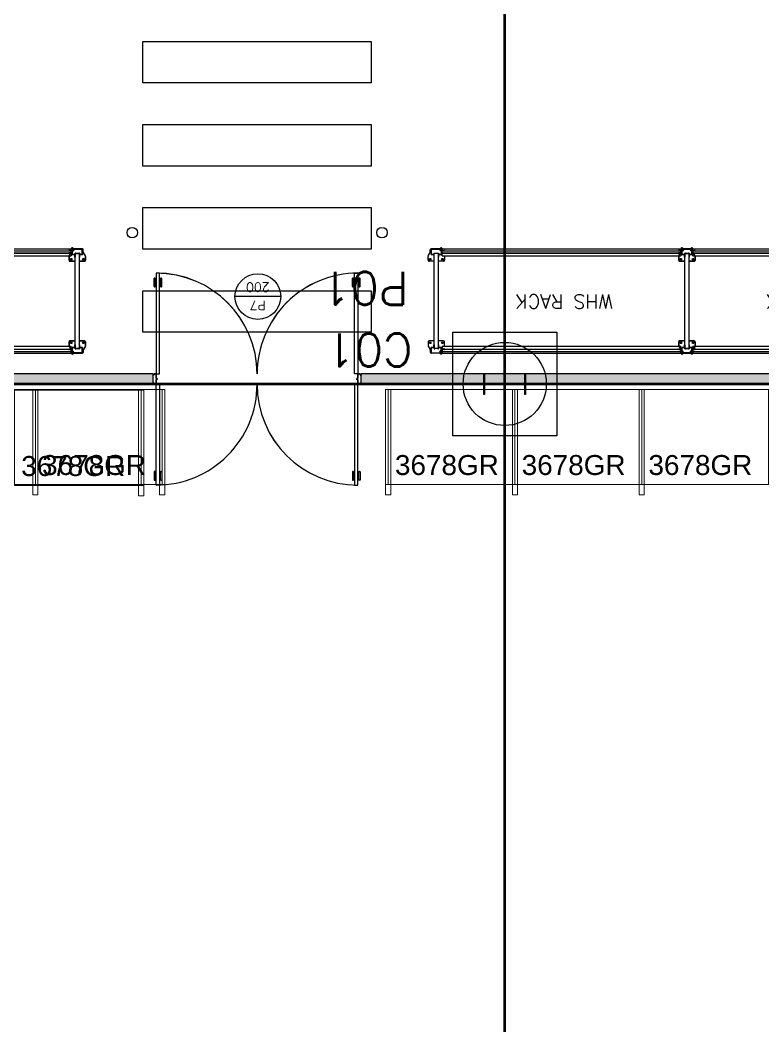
# Model space of a CAD drawing. Header units: millimetres. Extents: x 1478096 to 1808313, y 619971 to 762366.
# Drawn here: x 1568585 to 1575728, y 720412 to 730092 of the extents above; entities that cross this region are included whole.
import ezdxf
from ezdxf.enums import TextEntityAlignment as Align

# ---------------------------------------------------------------- set-up
doc = ezdxf.new("R2010")
doc.units = ezdxf.units.MM
doc.header["$LTSCALE"] = 10
doc.linetypes.add('CENTERX2', pattern=[4, 2.5, -0.5, 0.5, -0.5])
doc.linetypes.add('DASHED', pattern=[0.75, 0.5, -0.25])
for name, color, linetype in [('0_Estructura', 251, 'Continuous'), ('A-HATCH-DURLOCK', 252, 'Continuous'), ('ARQ-SEÑALP', 253, 'Continuous'), ('COSTAN-CAM-EJES', 251, 'CENTERX2'), ('DC-ARQ-CARPINTERIAS', 7, 'Continuous'), ('DC-ARQ-DEF BOLARDOS', 7, 'Continuous'), ('DC-ARQ-EQUIP. DEPOSITO', 203, 'Continuous'), ('DC-ARQ-PAINEL DURLOCK RF', 40, 'Continuous'), ('TXT CARPINTERIAS', 2, 'Continuous')]:
    doc.layers.add(name, color=color, linetype=linetype)
doc.layers.add('BLOQUES', color=7, linetype='Continuous', lineweight=0)
doc.styles.add('RE-PLANTABASE(XREF)$0$STANDARD', font='SIMPLEX.SHX')
doc.styles.add('ROMANS', font='romans')
doc.styles.add('Romans-100', font='romans')
doc.styles.get("Standard").update_dxf_attribs({"font": 'arial.ttf'})
pattern_1 = [(225, (3172020.15, 1376323.114), (22.4506403, -22.4506403), []), (315, (3172020.15, 1376323.114), (67.3519209, -22.4506403), [79.375, -47.625])]

# ---------------------------------------------------------------- blocks, each defined once
blk = doc.blocks.new('PUERTAS')
at = {"layer": 'DC-ARQ-CARPINTERIAS'}
for p, q in [((1600.1864, 650.7064), (1600.1861, 649.7364)), ((1600.2183, 650.7064), (1600.1864, 650.7064)), ((1600.218, 649.7364), (1600.2183, 650.7064)), ((1602.0943, 649.7359), (1602.0945, 650.7059)), ((1602.0945, 650.7059), (1602.1264, 650.7059)), ((1602.1264, 650.7059), (1602.1261, 649.7359)), ((1600.1659, 650.5779), (1600.166, 650.6559)), ((1600.1695, 650.6594), (1600.1731, 650.6594)), ((1600.1766, 650.6559), (1600.1766, 650.5779)), ((1600.1864, 650.6486), (1600.1766, 650.6486)), ((1600.1864, 650.6344), (1600.1766, 650.6344)), ((1600.2183, 650.6486), (1600.2281, 650.6486)), ((1600.2183, 650.6344), (1600.2281, 650.6344)), ((1600.2281, 650.6558), (1600.228, 650.5779)), ((1600.2352, 650.6594), (1600.2316, 650.6594)), ((1600.2387, 650.5779), (1600.2387, 650.6558)), ((1602.0741, 650.5774), (1602.0741, 650.6554)), ((1602.0776, 650.6589), (1602.0812, 650.6589)), ((1602.0847, 650.6554), (1602.0847, 650.5774)), ((1602.0945, 650.6481), (1602.0847, 650.6481)), ((1602.0945, 650.6339), (1602.0847, 650.6339)), ((1602.1264, 650.6481), (1602.1362, 650.6481)), ((1602.1264, 650.6339), (1602.1362, 650.6339)), ((1602.1362, 650.6553), (1602.1362, 650.5774)), ((1602.1433, 650.6589), (1602.1397, 650.6589)), ((1602.1468, 650.5774), (1602.1468, 650.6553)), ((1600.173, 650.5743), (1600.1695, 650.5743)), ((1600.2316, 650.5743), (1600.2351, 650.5743)), ((1602.0811, 650.5739), (1602.0776, 650.5739)), ((1602.1397, 650.5738), (1602.1432, 650.5738)), ((1600.1561, 649.7364), (1600.1561, 649.7264)), ((1600.1561, 649.7261), (1600.1561, 649.7361)), ((1600.1561, 649.7264), (1600.1661, 649.7264)), ((1600.1661, 649.7261), (1600.1561, 649.7261)), ((1600.1661, 649.7264), (1600.1661, 649.7364)), ((1600.1661, 649.7364), (1600.1861, 649.7364)), ((1600.1861, 649.7361), (1600.1661, 649.7361)), ((1600.1661, 649.7361), (1600.1661, 649.7261)), ((1600.1861, 649.7364), (1600.218, 649.7364)), ((1600.1861, 649.7364), (1600.1861, 649.6914)), ((1600.1861, 649.6911), (1600.1861, 649.7361)), ((1602.1261, 649.7359), (1602.0943, 649.7359)), ((1602.1261, 649.6911), (1602.1261, 649.7361)), ((1602.1261, 649.7361), (1602.1461, 649.7361)), ((1602.1461, 649.7359), (1602.1261, 649.7359)), ((1602.1261, 649.7359), (1602.1261, 649.6909)), ((1602.1461, 649.7361), (1602.1461, 649.7261)), ((1602.1461, 649.7259), (1602.1461, 649.7359)), ((1602.1461, 649.7261), (1602.1561, 649.7261)), ((1602.1561, 649.7259), (1602.1461, 649.7259)), ((1602.1561, 649.7261), (1602.1561, 649.7361)), ((1602.1561, 649.7359), (1602.1561, 649.7259)), ((1600.1661, 649.6464), (1600.1561, 649.6464)), ((1600.1561, 649.6464), (1600.1561, 649.6364)), ((1600.1561, 649.6361), (1600.1561, 649.6461)), ((1600.1561, 649.6461), (1600.1661, 649.6461)), ((1600.1661, 649.6364), (1600.1661, 649.6464)), ((1600.1661, 649.6461), (1600.1661, 649.6361)), ((1600.1861, 649.6364), (1600.1661, 649.6364)), ((1600.1661, 649.6361), (1600.1861, 649.6361)), ((1600.1861, 649.6914), (1600.1961, 649.6914)), ((1600.1961, 649.6911), (1600.1861, 649.6911)), ((1600.1961, 649.6814), (1600.1861, 649.6814)), ((1600.1861, 649.6814), (1600.1861, 649.6364)), ((1600.1861, 649.6361), (1600.1861, 649.6811)), ((1600.1861, 649.6811), (1600.1961, 649.6811)), ((1600.1861, 649.6361), (1600.218, 649.6361)), ((1600.1861, 648.6661), (1600.1861, 649.6361)), ((1600.1961, 649.6914), (1600.1961, 649.6814)), ((1600.1961, 649.6811), (1600.1961, 649.6911)), ((1600.218, 649.6361), (1600.218, 648.6661)), ((1602.1261, 649.6361), (1602.0943, 649.6361)), ((1602.0943, 649.6361), (1602.0943, 648.6661)), ((1602.1161, 649.6811), (1602.1161, 649.6911)), ((1602.1161, 649.6911), (1602.1261, 649.6911)), ((1602.1261, 649.6909), (1602.1161, 649.6909)), ((1602.1161, 649.6909), (1602.1161, 649.6809)), ((1602.1261, 649.6811), (1602.1161, 649.6811)), ((1602.1161, 649.6809), (1602.1261, 649.6809)), ((1602.1261, 649.6361), (1602.1261, 649.6811)), ((1602.1261, 649.6809), (1602.1261, 649.6359)), ((1602.1261, 648.6661), (1602.1261, 649.6361)), ((1602.1461, 649.6361), (1602.1261, 649.6361)), ((1602.1261, 649.6359), (1602.1461, 649.6359)), ((1602.1561, 649.6461), (1602.1461, 649.6461)), ((1602.1461, 649.6461), (1602.1461, 649.6361)), ((1602.1461, 649.6359), (1602.1461, 649.6459)), ((1602.1461, 649.6459), (1602.1561, 649.6459)), ((1602.1561, 649.6361), (1602.1561, 649.6461)), ((1602.1561, 649.6459), (1602.1561, 649.6359)), ((1600.1657, 648.7946), (1600.1657, 648.7167)), ((1600.1728, 648.7982), (1600.1693, 648.7982)), ((1600.1764, 648.7167), (1600.1764, 648.7946)), ((1600.2278, 648.7167), (1600.2278, 648.7946)), ((1600.2314, 648.7982), (1600.2349, 648.7982)), ((1600.2385, 648.7946), (1600.2385, 648.7167)), ((1602.0738, 648.7946), (1602.0738, 648.7167)), ((1602.0809, 648.7982), (1602.0774, 648.7982)), ((1602.0845, 648.7167), (1602.0845, 648.7946)), ((1602.1359, 648.7167), (1602.1359, 648.7946)), ((1602.1395, 648.7982), (1602.143, 648.7982)), ((1602.1466, 648.7946), (1602.1466, 648.7167)), ((1600.1693, 648.7131), (1600.1728, 648.7131)), ((1600.1861, 648.7381), (1600.1764, 648.7381)), ((1600.1861, 648.7239), (1600.1764, 648.7239)), ((1600.218, 648.6661), (1600.1861, 648.6661)), ((1600.218, 648.7381), (1600.2278, 648.7381)), ((1600.218, 648.7239), (1600.2278, 648.7239)), ((1600.2349, 648.7131), (1600.2314, 648.7131)), ((1602.0774, 648.7131), (1602.0809, 648.7131)), ((1602.0943, 648.7381), (1602.0845, 648.7381)), ((1602.0943, 648.7239), (1602.0845, 648.7239)), ((1602.0943, 648.6661), (1602.1261, 648.6661)), ((1602.1261, 648.7381), (1602.1359, 648.7381)), ((1602.1261, 648.7239), (1602.1359, 648.7239)), ((1602.143, 648.7131), (1602.1395, 648.7131))]:
    blk.add_line(p, q, dxfattribs=at)
for centre, radius, start, end in [((1600.1861, 649.7364), 0.97, 359.98516, 89.98516), ((1602.1261, 649.7359), 0.97, 89.98516, 179.98516), ((1600.1695, 650.6559), 0.00354, 89.98516, 179.98516), ((1600.1731, 650.6559), 0.00354, 359.98516, 89.98516), ((1600.2316, 650.6558), 0.00354, 89.98516, 179.98516), ((1600.2352, 650.6558), 0.00354, 359.98516, 89.98516), ((1602.0776, 650.6554), 0.00354, 89.98516, 179.98516), ((1602.0812, 650.6554), 0.00354, 359.98516, 89.98516), ((1602.1397, 650.6553), 0.00354, 89.98516, 179.98516), ((1602.1433, 650.6553), 0.00354, 359.98516, 89.98516), ((1600.1695, 650.5779), 0.00354, 179.98516, 269.98516), ((1600.173, 650.5779), 0.00354, 269.98516, 359.98516), ((1600.2316, 650.5779), 0.00354, 179.98516, 269.98516), ((1600.2351, 650.5779), 0.00354, 269.98516, 359.98516), ((1602.0776, 650.5774), 0.00354, 179.98516, 269.98516), ((1602.0811, 650.5774), 0.00354, 269.98516, 359.98516), ((1602.1397, 650.5774), 0.00354, 179.98516, 269.98516), ((1602.1432, 650.5774), 0.00354, 269.98516, 359.98516), ((1600.1861, 649.6361), 0.97, 270, 0), ((1602.1261, 649.6361), 0.97, 180, 270), ((1600.1693, 648.7946), 0.00354, 90, 180), ((1600.1728, 648.7946), 0.00354, 360, 90), ((1600.2314, 648.7946), 0.00354, 90, 180), ((1600.2349, 648.7946), 0.00354, 360, 90), ((1602.0774, 648.7946), 0.00354, 90, 180), ((1602.0809, 648.7946), 0.00354, 0, 90), ((1602.1395, 648.7946), 0.00354, 90, 180), ((1602.143, 648.7946), 0.00354, 0, 90), ((1600.1693, 648.7167), 0.00354, 180, 270), ((1600.1728, 648.7167), 0.00354, 270, 360), ((1600.2314, 648.7167), 0.00354, 180, 270), ((1600.2349, 648.7167), 0.00354, 270, 360), ((1602.0774, 648.7167), 0.00354, 180, 270), ((1602.0809, 648.7167), 0.00354, 270, 0), ((1602.1395, 648.7167), 0.00354, 180, 270), ((1602.143, 648.7167), 0.00354, 270, 0)]:
    blk.add_arc(centre, radius, start, end, dxfattribs=at)
blk = doc.blocks.new('RACK')
at = {"layer": 'DC-ARQ-EQUIP. DEPOSITO', "ltscale": 200}
for p, q in [((1629.3602, 649.4365), (1629.3512, 649.4365)), ((1629.3512, 649.4365), (1629.3512, 649.3815)), ((1629.3512, 649.3815), (1629.3512, 649.4365)), ((1629.3512, 649.4365), (1629.3602, 649.4365)), ((1629.3532, 649.3835), (1629.3532, 649.4345)), ((1629.3532, 649.4345), (1629.3602, 649.4345)), ((1629.3532, 649.4345), (1629.3532, 649.3835)), ((1629.3602, 649.4345), (1629.3532, 649.4345)), ((1629.4352, 649.4365), (1629.3602, 649.4365)), ((1629.3602, 649.4365), (1629.4352, 649.4365)), ((1629.3602, 649.4345), (1629.4352, 649.4345)), ((1629.4352, 649.4345), (1629.3602, 649.4345)), ((1629.4352, 649.4345), (1629.4352, 649.4365)), ((1629.4362, 649.4365), (1629.4352, 649.4365)), ((1629.4352, 649.4365), (1629.4352, 649.4345)), ((1629.4352, 649.4365), (1629.4362, 649.4365)), ((1629.4352, 649.4345), (1629.4362, 649.4345)), ((1629.4362, 649.4345), (1629.4352, 649.4345)), ((1629.4372, 649.4365), (1629.4362, 649.4365)), ((1629.4362, 649.4365), (1629.4362, 649.4345)), ((1629.4362, 649.4365), (1629.4372, 649.4365)), ((1629.4362, 649.4365), (1629.4362, 649.4345)), ((1629.4362, 649.4345), (1629.4372, 649.4345)), ((1629.4372, 649.4345), (1629.4362, 649.4345)), ((1629.4376, 649.4345), (1629.4371, 649.4244)), ((1629.4382, 649.4365), (1629.4372, 649.4365)), ((1629.4372, 649.4365), (1629.4382, 649.4365)), ((1629.4372, 649.4345), (1629.4382, 649.4345)), ((1629.4382, 649.4345), (1629.4372, 649.4345)), ((1629.4378, 649.4389), (1629.4377, 649.4365)), ((1629.4378, 649.4389), (1629.4378, 649.4389)), ((1629.4412, 649.4365), (1629.4382, 649.4365)), ((1629.4382, 649.4365), (1629.4412, 649.4365)), ((1629.4382, 649.4345), (1629.4412, 649.4345)), ((1629.4412, 649.4345), (1629.4382, 649.4345)), ((1629.4411, 649.4242), (1629.4416, 649.4345)), ((1629.4422, 649.4365), (1629.4412, 649.4365)), ((1629.4412, 649.4365), (1629.4422, 649.4365)), ((1629.4412, 649.4345), (1629.4422, 649.4345)), ((1629.4422, 649.4345), (1629.4412, 649.4345)), ((1629.4417, 649.4365), (1629.4418, 649.4387)), ((1629.4512, 649.4365), (1629.4422, 649.4365)), ((1629.4422, 649.4365), (1629.4422, 649.4345)), ((1629.4422, 649.4365), (1629.4512, 649.4365)), ((1629.4422, 649.4345), (1629.4422, 649.4365)), ((1629.4422, 649.4345), (1629.4492, 649.4345)), ((1629.4492, 649.4345), (1629.4422, 649.4345)), ((1629.4502, 649.4465), (1629.4458, 649.4465)), ((1629.4458, 649.4425), (1629.4502, 649.4425)), ((1629.4492, 649.4345), (1629.4492, 649.3835)), ((1629.4492, 649.3835), (1629.4492, 649.4345)), ((1629.4512, 649.3815), (1629.4512, 649.4365)), ((1629.4512, 649.4365), (1629.4512, 649.3815)), ((1629.4542, 649.4385), (1629.4542, 649.422)), ((1629.4582, 649.422), (1629.4582, 649.4385)), ((1631.7545, 649.4365), (1629.4585, 649.4365)), ((1629.4585, 649.4365), (1629.4585, 649.422)), ((1631.7545, 649.422), (1631.7545, 649.4365)), ((1631.7547, 649.422), (1631.7547, 649.4385)), ((1631.7587, 649.4385), (1631.7587, 649.422)), ((1631.7617, 649.3815), (1631.7617, 649.4365)), ((1631.7617, 649.4365), (1631.7707, 649.4365)), ((1631.7627, 649.4465), (1631.7671, 649.4465)), ((1631.7671, 649.4425), (1631.7627, 649.4425)), ((1631.7637, 649.4345), (1631.7637, 649.3835)), ((1631.7707, 649.4345), (1631.7637, 649.4345)), ((1631.7707, 649.4365), (1631.7707, 649.4345)), ((1631.7707, 649.4365), (1631.7717, 649.4365)), ((1631.7717, 649.4345), (1631.7707, 649.4345)), ((1631.7712, 649.4365), (1631.7711, 649.4387)), ((1631.7719, 649.4242), (1631.7714, 649.4345)), ((1631.7717, 649.4365), (1631.7748, 649.4365)), ((1631.7748, 649.4345), (1631.7717, 649.4345)), ((1631.7748, 649.4365), (1631.7758, 649.4365)), ((1631.7758, 649.4345), (1631.7748, 649.4345)), ((1631.7751, 649.4389), (1631.7751, 649.4389)), ((1631.7751, 649.4389), (1631.7753, 649.4365)), ((1631.7754, 649.4345), (1631.7759, 649.4244)), ((1631.7758, 649.4365), (1631.7767, 649.4365)), ((1631.7767, 649.4345), (1631.7758, 649.4345)), ((1631.7767, 649.4365), (1631.7777, 649.4365)), ((1631.7767, 649.4365), (1631.7767, 649.4345)), ((1631.7777, 649.4345), (1631.7767, 649.4345)), ((1631.7777, 649.4365), (1631.8457, 649.4365)), ((1631.7777, 649.4345), (1631.7777, 649.4365)), ((1631.8457, 649.4345), (1631.7777, 649.4345)), ((1631.8457, 649.4365), (1631.8457, 649.4345)), ((1631.8457, 649.4365), (1631.8467, 649.4365)), ((1631.8467, 649.4345), (1631.8457, 649.4345)), ((1631.8467, 649.4365), (1631.8477, 649.4365)), ((1631.8467, 649.4365), (1631.8467, 649.4345)), ((1631.8477, 649.4345), (1631.8467, 649.4345)), ((1631.8477, 649.4365), (1631.8487, 649.4365)), ((1631.8487, 649.4345), (1631.8477, 649.4345)), ((1631.8487, 649.4365), (1631.8517, 649.4365)), ((1631.8517, 649.4345), (1631.8487, 649.4345)), ((1631.8517, 649.4365), (1631.8527, 649.4365)), ((1631.8527, 649.4345), (1631.8517, 649.4345)), ((1631.8527, 649.4365), (1631.8617, 649.4365)), ((1631.8527, 649.4345), (1631.8527, 649.4365)), ((1631.8597, 649.4345), (1631.8527, 649.4345)), ((1631.8597, 649.3835), (1631.8597, 649.4345)), ((1631.8617, 649.4365), (1631.8617, 649.3815)), ((1629.3217, 649.3265), (1629.3217, 649.3636)), ((1629.3217, 649.3636), (1629.3217, 649.3265)), ((1629.3233, 649.3689), (1629.3422, 649.402)), ((1629.3437, 649.4073), (1629.3437, 649.4265)), ((1629.3512, 649.3815), (1629.3787, 649.3815)), ((1629.3787, 649.3815), (1629.3512, 649.3815)), ((1629.3807, 649.3835), (1629.3532, 649.3835)), ((1629.3532, 649.3835), (1629.3807, 649.3835)), ((1629.3787, 649.3815), (1629.3787, 649.3565)), ((1629.3787, 649.3565), (1629.3787, 649.3815)), ((1629.3787, 649.3565), (1629.3807, 649.3565)), ((1629.3807, 649.3565), (1629.3787, 649.3565)), ((1629.3807, 649.3565), (1629.3807, 649.3835)), ((1629.3807, 649.3835), (1629.3807, 649.3565)), ((1629.3812, 649.3934), (1629.3877, 649.3934)), ((1629.3812, 649.3925), (1629.3812, 649.3934)), ((1629.3877, 649.3934), (1629.3812, 649.3934)), ((1629.3812, 649.3934), (1629.3812, 649.3925)), ((1629.4212, 649.3925), (1629.3812, 649.3925)), ((1629.3812, 649.3925), (1629.3812, 648.4765)), ((1629.3812, 649.3925), (1629.3812, 648.4765)), ((1629.3812, 649.3925), (1629.4212, 649.3925)), ((1629.3877, 649.3934), (1629.3877, 649.3925)), ((1629.3877, 649.3925), (1629.3877, 649.3934)), ((1629.4147, 649.3934), (1629.4212, 649.3934)), ((1629.4147, 649.3925), (1629.4147, 649.3934)), ((1629.4212, 649.3934), (1629.4147, 649.3934)), ((1629.4147, 649.3934), (1629.4147, 649.3925)), ((1629.4212, 649.3934), (1629.4212, 649.3925)), ((1629.4212, 649.3925), (1629.4212, 649.3934)), ((1629.4212, 649.3925), (1629.4212, 648.4765)), ((1629.4212, 649.3925), (1629.4212, 648.4765)), ((1629.4492, 649.3835), (1629.4217, 649.3835)), ((1629.4217, 649.3835), (1629.4217, 649.3565)), ((1629.4217, 649.3835), (1629.4492, 649.3835)), ((1629.4217, 649.3565), (1629.4217, 649.3835)), ((1629.4217, 649.3565), (1629.4237, 649.3565)), ((1629.4237, 649.3565), (1629.4217, 649.3565)), ((1629.4237, 649.3815), (1629.4512, 649.3815)), ((1629.4237, 649.3565), (1629.4237, 649.3815)), ((1629.4512, 649.3815), (1629.4237, 649.3815)), ((1629.4237, 649.3815), (1629.4237, 649.3565)), ((1629.4371, 649.4244), (1629.4367, 649.4175)), ((1629.4407, 649.4172), (1629.4367, 649.4175)), ((1629.4407, 649.4172), (1629.4411, 649.4242)), ((1629.4512, 649.422), (1629.4732, 649.422)), ((1629.4512, 649.4204), (1629.4732, 649.4204)), ((1629.4512, 649.3976), (1629.4732, 649.3976)), ((1629.4512, 649.396), (1629.4732, 649.396)), ((1629.4542, 649.396), (1629.4542, 649.3905)), ((1629.4542, 649.3905), (1629.4582, 649.3905)), ((1631.7545, 649.419), (1629.4565, 649.419)), ((1629.4565, 649.419), (1629.4565, 649.399)), ((1631.7545, 649.399), (1629.4565, 649.399)), ((1629.4582, 649.3905), (1629.4582, 649.396)), ((1629.4585, 649.396), (1629.4585, 649.3682)), ((1631.7545, 649.3682), (1629.4585, 649.3682)), ((1629.4587, 649.4073), (1629.4587, 649.4265)), ((1629.4792, 649.3689), (1629.4603, 649.402)), ((1629.4732, 649.422), (1629.4812, 649.422)), ((1629.4812, 649.4204), (1629.4732, 649.4204)), ((1629.4732, 649.3976), (1629.4812, 649.3976)), ((1629.4812, 649.396), (1629.4732, 649.396)), ((1629.4807, 649.3636), (1629.4807, 649.3265)), ((1629.4807, 649.3265), (1629.4807, 649.3636)), ((1629.4812, 649.422), (1629.4812, 649.4204)), ((1629.4812, 649.4204), (1629.4812, 649.419)), ((1629.4812, 649.399), (1629.4812, 649.3976)), ((1629.4812, 649.3976), (1629.4812, 649.396)), ((1631.7545, 649.3965), (1629.4812, 649.3965)), ((1631.7317, 649.422), (1631.7317, 649.4204)), ((1631.7397, 649.422), (1631.7317, 649.422)), ((1631.7317, 649.4204), (1631.7317, 649.419)), ((1631.7317, 649.4204), (1631.7397, 649.4204)), ((1631.7317, 649.399), (1631.7317, 649.3976)), ((1631.7397, 649.3976), (1631.7317, 649.3976)), ((1631.7317, 649.3976), (1631.7317, 649.396)), ((1631.7317, 649.396), (1631.7397, 649.396)), ((1631.7322, 649.3636), (1631.7322, 649.3265)), ((1631.7617, 649.422), (1631.7397, 649.422)), ((1631.7617, 649.4204), (1631.7397, 649.4204)), ((1631.7617, 649.3976), (1631.7397, 649.3976)), ((1631.7617, 649.396), (1631.7397, 649.396)), ((1631.7545, 649.3682), (1631.7545, 649.396)), ((1631.7547, 649.3905), (1631.7547, 649.396)), ((1631.7587, 649.3905), (1631.7547, 649.3905)), ((1631.7565, 649.399), (1631.7565, 649.419)), ((1631.7587, 649.396), (1631.7587, 649.3905)), ((1631.7892, 649.3815), (1631.7617, 649.3815)), ((1631.7637, 649.3835), (1631.7912, 649.3835)), ((1631.7722, 649.4172), (1631.7719, 649.4242)), ((1631.7722, 649.4172), (1631.7762, 649.4175)), ((1631.7759, 649.4244), (1631.7762, 649.4175)), ((1631.7892, 649.3565), (1631.7892, 649.3815)), ((1631.7912, 649.3565), (1631.7892, 649.3565)), ((1631.7912, 649.3835), (1631.7912, 649.3565)), ((1631.7982, 649.3934), (1631.7917, 649.3934)), ((1631.7917, 649.3934), (1631.7917, 649.3925)), ((1631.7917, 649.3925), (1631.7917, 648.4765)), ((1631.7917, 649.3925), (1631.8317, 649.3925)), ((1631.7982, 649.3925), (1631.7982, 649.3934)), ((1631.8317, 649.3934), (1631.8252, 649.3934)), ((1631.8252, 649.3934), (1631.8252, 649.3925)), ((1631.8317, 649.3925), (1631.8317, 649.3934)), ((1631.8317, 649.3925), (1631.8317, 648.4765)), ((1631.8322, 649.3835), (1631.8597, 649.3835)), ((1631.8322, 649.3565), (1631.8322, 649.3835)), ((1631.8342, 649.3565), (1631.8322, 649.3565)), ((1631.8617, 649.3815), (1631.8342, 649.3815)), ((1631.8342, 649.3815), (1631.8342, 649.3565)), ((1631.8692, 649.4073), (1631.8692, 649.4265)), ((1631.8897, 649.3689), (1631.8708, 649.402)), ((1631.8912, 649.3265), (1631.8912, 649.3636)), ((1629.3812, 649.3165), (1629.3317, 649.3165)), ((1629.3317, 649.3165), (1629.3812, 649.3165)), ((1629.4707, 649.3165), (1629.4212, 649.3165)), ((1629.4212, 649.3165), (1629.4707, 649.3165)), ((1631.7422, 649.3165), (1631.7917, 649.3165)), ((1631.8317, 649.3165), (1631.8812, 649.3165)), ((1629.3217, 648.5425), (1629.3217, 648.5053)), ((1629.3217, 648.5053), (1629.3217, 648.5425)), ((1629.3233, 648.5), (1629.3422, 648.4669)), ((1629.3812, 648.5525), (1629.3317, 648.5525)), ((1629.3317, 648.5525), (1629.3812, 648.5525)), ((1629.3437, 648.4616), (1629.3437, 648.4425)), ((1629.3512, 648.4875), (1629.3787, 648.4875)), ((1629.3512, 648.4325), (1629.3512, 648.4875)), ((1629.3787, 648.4875), (1629.3512, 648.4875)), ((1629.3512, 648.4875), (1629.3512, 648.4325)), ((1629.3807, 648.4855), (1629.3532, 648.4855)), ((1629.3532, 648.4855), (1629.3532, 648.4345)), ((1629.3532, 648.4855), (1629.3807, 648.4855)), ((1629.3532, 648.4345), (1629.3532, 648.4855)), ((1629.3787, 648.4875), (1629.3787, 648.5125)), ((1629.3787, 648.5125), (1629.3807, 648.5125)), ((1629.3787, 648.5125), (1629.3787, 648.4875)), ((1629.3807, 648.5125), (1629.3787, 648.5125)), ((1629.3807, 648.5125), (1629.3807, 648.4855)), ((1629.3807, 648.4855), (1629.3807, 648.5125)), ((1629.3812, 648.4765), (1629.3812, 648.4755)), ((1629.4212, 648.4765), (1629.3812, 648.4765)), ((1629.3812, 648.4755), (1629.3812, 648.4765)), ((1629.3812, 648.4765), (1629.4212, 648.4765)), ((1629.3812, 648.4755), (1629.3877, 648.4755)), ((1629.3877, 648.4755), (1629.3812, 648.4755)), ((1629.3877, 648.4755), (1629.3877, 648.4765)), ((1629.3877, 648.4765), (1629.3877, 648.4755)), ((1629.4147, 648.4765), (1629.4147, 648.4755)), ((1629.4147, 648.4755), (1629.4147, 648.4765)), ((1629.4147, 648.4755), (1629.4212, 648.4755)), ((1629.4212, 648.4755), (1629.4147, 648.4755)), ((1629.4707, 648.5525), (1629.4212, 648.5525)), ((1629.4212, 648.5525), (1629.4707, 648.5525)), ((1629.4212, 648.4755), (1629.4212, 648.4765)), ((1629.4212, 648.4765), (1629.4212, 648.4755)), ((1629.4217, 648.4855), (1629.4217, 648.5125)), ((1629.4217, 648.5125), (1629.4237, 648.5125)), ((1629.4217, 648.5125), (1629.4217, 648.4855)), ((1629.4237, 648.5125), (1629.4217, 648.5125)), ((1629.4492, 648.4855), (1629.4217, 648.4855)), ((1629.4217, 648.4855), (1629.4492, 648.4855)), ((1629.4237, 648.5125), (1629.4237, 648.4875)), ((1629.4237, 648.4875), (1629.4237, 648.5125)), ((1629.4237, 648.4875), (1629.4512, 648.4875)), ((1629.4512, 648.4875), (1629.4237, 648.4875)), ((1629.4492, 648.4345), (1629.4492, 648.4855)), ((1629.4492, 648.4855), (1629.4492, 648.4345)), ((1629.4512, 648.4875), (1629.4512, 648.4325)), ((1629.4512, 648.4325), (1629.4512, 648.4875)), ((1629.4512, 648.473), (1629.4732, 648.473)), ((1629.4512, 648.4714), (1629.4732, 648.4714)), ((1629.4542, 648.473), (1629.4542, 648.4785)), ((1629.4542, 648.4785), (1629.4582, 648.4785)), ((1629.4565, 648.45), (1629.4565, 648.47)), ((1631.7565, 648.47), (1629.4565, 648.47)), ((1629.4582, 648.4785), (1629.4582, 648.473)), ((1629.4585, 648.473), (1629.4585, 648.5007)), ((1631.7545, 648.5007), (1629.4585, 648.5007)), ((1629.4587, 648.4616), (1629.4587, 648.4425)), ((1629.4792, 648.5), (1629.4603, 648.4669)), ((1629.4812, 648.473), (1629.4732, 648.473)), ((1629.4732, 648.4714), (1629.4812, 648.4714)), ((1629.4807, 648.5053), (1629.4807, 648.5425)), ((1629.4807, 648.5425), (1629.4807, 648.5053)), ((1631.7545, 648.473), (1629.4812, 648.473)), ((1629.4812, 648.4714), (1629.4812, 648.473)), ((1629.4812, 648.47), (1629.4812, 648.4714)), ((1631.7317, 648.473), (1631.7397, 648.473)), ((1631.7317, 648.4714), (1631.7317, 648.473)), ((1631.7397, 648.4714), (1631.7317, 648.4714)), ((1631.7317, 648.47), (1631.7317, 648.4714)), ((1631.7322, 648.5053), (1631.7322, 648.5425)), ((1631.7617, 648.473), (1631.7397, 648.473)), ((1631.7617, 648.4714), (1631.7397, 648.4714)), ((1631.7422, 648.5525), (1631.7917, 648.5525)), ((1631.7545, 648.5007), (1631.7545, 648.473)), ((1631.7547, 648.4785), (1631.7547, 648.473)), ((1631.7587, 648.4785), (1631.7547, 648.4785)), ((1631.7565, 648.47), (1631.7565, 648.45)), ((1631.7587, 648.473), (1631.7587, 648.4785)), ((1631.7892, 648.4875), (1631.7617, 648.4875)), ((1631.7617, 648.4875), (1631.7617, 648.4325)), ((1631.7637, 648.4855), (1631.7912, 648.4855)), ((1631.7637, 648.4345), (1631.7637, 648.4855)), ((1631.7892, 648.5125), (1631.7892, 648.4875)), ((1631.7912, 648.5125), (1631.7892, 648.5125)), ((1631.7912, 648.4855), (1631.7912, 648.5125)), ((1631.7917, 648.4755), (1631.7917, 648.4765)), ((1631.7917, 648.4765), (1631.8317, 648.4765)), ((1631.7982, 648.4755), (1631.7917, 648.4755)), ((1631.7982, 648.4765), (1631.7982, 648.4755)), ((1631.8252, 648.4755), (1631.8252, 648.4765)), ((1631.8317, 648.4755), (1631.8252, 648.4755)), ((1631.8317, 648.5525), (1631.8812, 648.5525)), ((1631.8317, 648.4765), (1631.8317, 648.4755)), ((1631.8322, 648.5125), (1631.8322, 648.4855)), ((1631.8342, 648.5125), (1631.8322, 648.5125)), ((1631.8322, 648.4855), (1631.8597, 648.4855)), ((1631.8342, 648.4875), (1631.8342, 648.5125)), ((1631.8617, 648.4875), (1631.8342, 648.4875)), ((1631.8597, 648.4855), (1631.8597, 648.4345)), ((1631.8617, 648.4325), (1631.8617, 648.4875)), ((1631.8692, 648.4616), (1631.8692, 648.4425)), ((1631.8897, 648.5), (1631.8708, 648.4669)), ((1631.8912, 648.5425), (1631.8912, 648.5053)), ((1629.3532, 648.4325), (1629.3512, 648.4325)), ((1629.3512, 648.4325), (1629.3532, 648.4325)), ((1629.3532, 648.4345), (1629.3532, 648.4345)), ((1629.3532, 648.4345), (1629.4352, 648.4345)), ((1629.3532, 648.4345), (1629.3532, 648.4345)), ((1629.4352, 648.4345), (1629.3532, 648.4345)), ((1629.4352, 648.4325), (1629.3532, 648.4325)), ((1629.3532, 648.4325), (1629.4352, 648.4325)), ((1629.4352, 648.4345), (1629.4352, 648.4325)), ((1629.4352, 648.4345), (1629.4362, 648.4345)), ((1629.4352, 648.4325), (1629.4352, 648.4345)), ((1629.4362, 648.4345), (1629.4352, 648.4345)), ((1629.4362, 648.4325), (1629.4352, 648.4325)), ((1629.4352, 648.4325), (1629.4362, 648.4325)), ((1629.4362, 648.4345), (1629.4372, 648.4345)), ((1629.4362, 648.4325), (1629.4362, 648.4345)), ((1629.4372, 648.4345), (1629.4362, 648.4345)), ((1629.4362, 648.4325), (1629.4362, 648.4345)), ((1629.4372, 648.4325), (1629.4362, 648.4325)), ((1629.4362, 648.4325), (1629.4372, 648.4325)), ((1629.4407, 648.4517), (1629.4367, 648.4515)), ((1629.4371, 648.4445), (1629.4367, 648.4515)), ((1629.4376, 648.4345), (1629.4371, 648.4445)), ((1629.4372, 648.4345), (1629.4382, 648.4345)), ((1629.4382, 648.4345), (1629.4372, 648.4345)), ((1629.4382, 648.4325), (1629.4372, 648.4325)), ((1629.4372, 648.4325), (1629.4382, 648.4325)), ((1629.4378, 648.43), (1629.4377, 648.4325)), ((1629.4378, 648.43), (1629.4378, 648.43)), ((1629.4382, 648.4345), (1629.4412, 648.4345)), ((1629.4412, 648.4345), (1629.4382, 648.4345)), ((1629.4412, 648.4325), (1629.4382, 648.4325)), ((1629.4382, 648.4325), (1629.4412, 648.4325)), ((1629.4407, 648.4517), (1629.4411, 648.4447)), ((1629.4411, 648.4447), (1629.4416, 648.4345)), ((1629.4412, 648.4345), (1629.4422, 648.4345)), ((1629.4422, 648.4345), (1629.4412, 648.4345)), ((1629.4422, 648.4325), (1629.4412, 648.4325)), ((1629.4412, 648.4325), (1629.4422, 648.4325)), ((1629.4417, 648.4325), (1629.4418, 648.4302)), ((1629.4422, 648.4325), (1629.4422, 648.4345)), ((1629.4422, 648.4345), (1629.4492, 648.4345)), ((1629.4422, 648.4345), (1629.4422, 648.4325)), ((1629.4492, 648.4345), (1629.4422, 648.4345)), ((1629.4512, 648.4325), (1629.4422, 648.4325)), ((1629.4422, 648.4325), (1629.4512, 648.4325)), ((1629.4458, 648.4265), (1629.4502, 648.4265)), ((1629.4502, 648.4225), (1629.4458, 648.4225)), ((1629.4512, 648.4486), (1629.4732, 648.4486)), ((1629.4512, 648.447), (1629.4732, 648.447)), ((1629.4542, 648.4305), (1629.4542, 648.447)), ((1631.7565, 648.45), (1629.4565, 648.45)), ((1629.4582, 648.447), (1629.4582, 648.4305)), ((1629.4585, 648.4325), (1629.4585, 648.447)), ((1631.7545, 648.4325), (1629.4585, 648.4325)), ((1629.4812, 648.4486), (1629.4732, 648.4486)), ((1629.4732, 648.447), (1629.4812, 648.447)), ((1629.4812, 648.4486), (1629.4812, 648.45)), ((1629.4812, 648.447), (1629.4812, 648.4486)), ((1631.7317, 648.4486), (1631.7317, 648.45)), ((1631.7317, 648.447), (1631.7317, 648.4486)), ((1631.7317, 648.4486), (1631.7397, 648.4486)), ((1631.7397, 648.447), (1631.7317, 648.447)), ((1631.7617, 648.4486), (1631.7397, 648.4486)), ((1631.7617, 648.447), (1631.7397, 648.447)), ((1631.7545, 648.447), (1631.7545, 648.4325)), ((1631.7547, 648.447), (1631.7547, 648.4305)), ((1631.7587, 648.4305), (1631.7587, 648.447)), ((1631.7617, 648.4325), (1631.7707, 648.4325)), ((1631.7671, 648.4265), (1631.7627, 648.4265)), ((1631.7627, 648.4225), (1631.7671, 648.4225)), ((1631.7707, 648.4345), (1631.7637, 648.4345)), ((1631.7707, 648.4325), (1631.7707, 648.4345)), ((1631.7717, 648.4345), (1631.7707, 648.4345)), ((1631.7707, 648.4325), (1631.7717, 648.4325)), ((1631.7712, 648.4325), (1631.7711, 648.4302)), ((1631.7719, 648.4447), (1631.7714, 648.4345)), ((1631.7748, 648.4345), (1631.7717, 648.4345)), ((1631.7717, 648.4325), (1631.7748, 648.4325)), ((1631.7722, 648.4517), (1631.7719, 648.4447)), ((1631.7722, 648.4517), (1631.7762, 648.4515)), ((1631.7758, 648.4345), (1631.7748, 648.4345)), ((1631.7748, 648.4325), (1631.7758, 648.4325)), ((1631.7751, 648.43), (1631.7753, 648.4325)), ((1631.7751, 648.43), (1631.7751, 648.43)), ((1631.7754, 648.4345), (1631.7759, 648.4445)), ((1631.7767, 648.4345), (1631.7758, 648.4345)), ((1631.7758, 648.4325), (1631.7767, 648.4325)), ((1631.7759, 648.4445), (1631.7762, 648.4515)), ((1631.7777, 648.4345), (1631.7767, 648.4345)), ((1631.7767, 648.4325), (1631.7767, 648.4345)), ((1631.7767, 648.4325), (1631.7777, 648.4325)), ((1631.7777, 648.4345), (1631.7777, 648.4325)), ((1631.8457, 648.4345), (1631.7777, 648.4345)), ((1631.7777, 648.4325), (1631.8457, 648.4325)), ((1631.8457, 648.4325), (1631.8457, 648.4345)), ((1631.8467, 648.4345), (1631.8457, 648.4345)), ((1631.8457, 648.4325), (1631.8467, 648.4325)), ((1631.8477, 648.4345), (1631.8467, 648.4345)), ((1631.8467, 648.4325), (1631.8467, 648.4345)), ((1631.8467, 648.4325), (1631.8477, 648.4325)), ((1631.8487, 648.4345), (1631.8477, 648.4345)), ((1631.8477, 648.4325), (1631.8487, 648.4325)), ((1631.8517, 648.4345), (1631.8487, 648.4345)), ((1631.8487, 648.4325), (1631.8517, 648.4325)), ((1631.8527, 648.4345), (1631.8517, 648.4345)), ((1631.8517, 648.4325), (1631.8527, 648.4325)), ((1631.8527, 648.4345), (1631.8527, 648.4325)), ((1631.8597, 648.4345), (1631.8527, 648.4345)), ((1631.8527, 648.4325), (1631.8617, 648.4325))]:
    blk.add_line(p, q, dxfattribs=at)
for centre in [(1629.3417, 649.3365, 0), (1629.3417, 649.3365, 0), (1629.4607, 649.3365, 0), (1629.4607, 649.3365, 0), (1631.7522, 649.3365, 0), (1631.8712, 649.3365, 0), (1629.3417, 648.5325, 0), (1629.3417, 648.5325, 0), (1629.4607, 648.5325, 0), (1629.4607, 648.5325, 0), (1631.7522, 648.5325, 0), (1631.8712, 648.5325, 0)]:
    blk.add_circle(centre, 0.0085, dxfattribs=at)
for centre, radius, start, end in [((1629.3537, 649.4265), 0.01, 104.47751, 180), ((1629.4389, 649.4359), 0.00325, 109.65893, 169.55435), ((1629.4389, 649.4359), 0.00325, 205.72689, 244.4192), ((1629.4458, 649.4385), 0.008, 90, 177.03906), ((1629.4458, 649.4385), 0.004, 90, 177.03906), ((1629.4502, 649.4385), 0.008, 0, 90), ((1629.4502, 649.4385), 0.004, 0, 90), ((1629.4487, 649.4265), 0.01, 56.63465, 75.52249), ((1629.4487, 649.4265), 0.01, 0, 75.52249), ((1629.4487, 649.4265), 0.01, 12.85089, 18.19933), ((1631.7642, 649.4265), 0.01, 161.80959, 167.17377), ((1631.7627, 649.4385), 0.008, 90, 180), ((1631.7627, 649.4385), 0.004, 90, 180), ((1631.7642, 649.4265), 0.01, 104.47751, 123.36868), ((1631.7671, 649.4385), 0.008, 2.96094, 90), ((1631.7671, 649.4385), 0.004, 2.96094, 90), ((1631.774, 649.4359), 0.00325, 10.44565, 70.34107), ((1631.774, 649.4359), 0.00325, 295.5808, 334.27311), ((1631.8592, 649.4265), 0.01, 0, 75.52249), ((1629.3317, 649.3636), 0.01, 147.99462, 180), ((1629.3317, 649.3636), 0.01, 152.43402, 180), ((1629.3337, 649.4073), 0.01, 327.99462, 0), ((1629.4687, 649.4073), 0.01, 180, 212.00538), ((1629.4707, 649.3636), 0.01, 0, 32.00538), ((1629.4707, 649.3636), 0.01, 0, 27.56598), ((1631.7422, 649.3636), 0.01, 152.43402, 180), ((1631.8792, 649.4073), 0.01, 180, 212.00538), ((1631.8812, 649.3636), 0.01, 0, 32.00538), ((1629.3317, 649.3265), 0.01, 180, 270), ((1629.3317, 649.3265), 0.01, 180, 270), ((1629.4707, 649.3265), 0.01, 270, 0), ((1629.4707, 649.3265), 0.01, 270, 0), ((1631.7422, 649.3265), 0.01, 180, 270), ((1631.8812, 649.3265), 0.01, 270, 0), ((1629.3317, 648.5425), 0.01, 90, 180), ((1629.3317, 648.5425), 0.01, 90, 180), ((1629.3317, 648.5053), 0.01, 180, 212.00538), ((1629.3317, 648.5053), 0.01, 180, 207.56598), ((1629.3337, 648.4616), 0.01, 0, 32.00538), ((1629.4687, 648.4616), 0.01, 147.99462, 180), ((1629.4707, 648.5425), 0.01, 0, 90), ((1629.4707, 648.5425), 0.01, 0, 90), ((1629.4707, 648.5053), 0.01, 327.99462, 0), ((1629.4707, 648.5053), 0.01, 332.43402, 0), ((1631.7422, 648.5425), 0.01, 90, 180), ((1631.7422, 648.5053), 0.01, 180, 207.56598), ((1631.8792, 648.4616), 0.01, 147.99462, 180), ((1631.8812, 648.5425), 0.01, 0, 90), ((1631.8812, 648.5053), 0.01, 327.99462, 0), ((1629.3537, 648.4425), 0.01, 180, 255.52249), ((1629.4389, 648.433), 0.00325, 190.44565, 250.34107), ((1629.4389, 648.433), 0.00325, 115.5808, 154.27311), ((1629.4458, 648.4305), 0.008, 182.96094, 270), ((1629.4458, 648.4305), 0.004, 182.96094, 270), ((1629.4502, 648.4305), 0.004, 270, 0), ((1629.4502, 648.4305), 0.008, 270, 0), ((1629.4487, 648.4425), 0.01, 284.47751, 0), ((1629.4487, 648.4425), 0.01, 284.47751, 303.36535), ((1629.4487, 648.4425), 0.01, 341.80067, 347.14911), ((1631.7627, 648.4305), 0.008, 180, 270), ((1631.7642, 648.4425), 0.01, 236.63132, 255.52249), ((1631.7627, 648.4305), 0.004, 180, 270), ((1631.7671, 648.4305), 0.004, 270, 357.03906), ((1631.7671, 648.4305), 0.008, 270, 357.03906), ((1631.774, 648.433), 0.00325, 289.65893, 349.55435), ((1631.774, 648.433), 0.00325, 25.72689, 64.4192), ((1631.8592, 648.4425), 0.01, 284.47751, 0)]:
    blk.add_arc(centre, radius, start, end, dxfattribs=at)
at = {"layer": 'DC-ARQ-EQUIP. DEPOSITO', "style": 'RE-PLANTABASE(XREF)$0$STANDARD'}
blk.add_text('WHS RACK', height=0.13486, dxfattribs=at).set_placement((1630.5833, 648.9378, 0), align=Align.MIDDLE_CENTER)
blk = doc.blocks.new('SIMB-CAR')
blk.add_line((-0.5, 0), (0.5, 0))
blk.add_circle((0, 0), 0.5)
at = {"style": 'ROMANS'}
for tag, p in [('TIPO', (0, 0.192)), ('NUMERO', (0, -0.205))]:
    blk.add_attdef(tag, text='', height=0.2, dxfattribs=at).set_placement(p, align=Align.MIDDLE)

msp = doc.modelspace()

# ---------------------------------------------------------------- hatches: boundary and pattern name
at = {"layer": '0_Estructura'}
h = msp.add_hatch(dxfattribs=at)
h.set_pattern_fill('ANSI31', color=256, scale=2, angle=-90, style=0)
h.set_pattern_definition([(315, (2644200.5336, 6220230.04), (4.4901280605, 4.4901280605), [])])
h.paths.add_polyline_path([(1573044.848, 726490.155), (1573044.848, 726690.155), (1573051.148, 726690.155), (1573051.148, 726490.155)])
h.paths.add_polyline_path([(1573438.548, 726490.155), (1573438.548, 726690.155), (1573444.848, 726690.155), (1573444.848, 726490.155)])
h.paths.add_polyline_path([(1573051.148, 726587.755), (1573051.148, 726592.555), (1573438.548, 726592.555), (1573438.548, 726587.755)])
at = {"layer": 'A-HATCH-DURLOCK'}
h = msp.add_hatch(dxfattribs=at)
h.set_pattern_fill('ANSI38', color=256, scale=10, angle=180)
h.set_pattern_definition(pattern_1)
h.paths.add_polyline_path([(1539875.031, 726586.983), (1569864.009, 726586.983), (1569864.013, 726686.983), (1539875.031, 726686.983)])
h = msp.add_hatch(dxfattribs=at)
h.set_pattern_fill('ANSI38', color=256, scale=10, angle=180)
h.set_pattern_definition(pattern_1)
h.paths.add_polyline_path([(1604301.48, 726586.931), (1604301.506, 726687.485), (1571864.021, 726686.983), (1571864.009, 726586.983)])

# ---------------------------------------------------------------- linework, layer by layer
at = {"layer": '0_Estructura'}
for p, q in [((1572745.299, 727090.156), (1573745.299, 727090.156)), ((1572745.299, 726090.156), (1572745.299, 727090.156)), ((1573745.299, 727090.156), (1573745.299, 726090.156)), ((1573244.848, 726485.644), (1573244.848, 726694.666)), ((1573244.85, 726446.465), (1573244.85, 726733.847)), ((1573544.848, 726590.155), (1572944.848, 726590.155)), ((1573101.159, 726590.156), (1573388.541, 726590.156)), ((1573745.299, 726090.156), (1572745.299, 726090.156))]:
    msp.add_line(p, q, dxfattribs=at)
msp.add_lwpolyline([(1572745.299, 726139.18), (1572745.299, 727090.156), (1573745.299, 727090.156), (1573745.299, 726090.156), (1572860.805, 726090.156)], dxfattribs=at)
for points in [[(1573044.848, 726490.155), (1573044.848, 726690.155), (1573051.148, 726690.155), (1573051.148, 726490.155)], [(1573438.548, 726490.155), (1573438.548, 726690.155), (1573444.848, 726690.155), (1573444.848, 726490.155)], [(1573051.148, 726587.755), (1573051.148, 726592.555), (1573438.548, 726592.555), (1573438.548, 726587.755)]]:
    msp.add_lwpolyline(points, close=True, dxfattribs=at)
msp.add_circle((1573245.299, 726590.156), 400, dxfattribs=at)
at = {"layer": 'ARQ-SEÑALP'}
for points in [[(1571962.037, 729487.263), (1569765.961, 729487.263), (1569765.961, 729887.266), (1571962.037, 729887.266)], [(1571962.037, 728687.259), (1569765.961, 728687.259), (1569765.961, 729087.263), (1571962.037, 729087.263)], [(1571962.037, 727887.256), (1569765.961, 727887.256), (1569765.961, 728287.259), (1571962.037, 728287.259)], [(1571962.037, 727087.252), (1569765.961, 727087.252), (1569765.961, 727487.256), (1571962.037, 727487.256)]]:
    msp.add_lwpolyline(points, close=True, dxfattribs=at)
at = {"layer": 'BLOQUES', "color": 250}
for points in [[(1568731.624, 725624.061), (1567512.762, 725624.061), (1567512.762, 726538.461), (1568731.624, 726538.461)], [(1569749.561, 725614.54), (1568530.699, 725614.54), (1568530.699, 726528.94), (1569749.561, 726528.94)], [(1569950.486, 725624.061), (1568731.624, 725624.061), (1568731.624, 726538.461), (1569950.486, 726538.461)], [(1573343.723, 725624.061), (1572124.861, 725624.061), (1572124.861, 726538.461), (1573343.723, 726538.461)], [(1574562.585, 725624.061), (1573343.723, 725624.061), (1573343.723, 726538.461), (1574562.585, 726538.461)], [(1575781.447, 725624.061), (1574562.585, 725624.061), (1574562.585, 726538.461), (1575781.447, 726538.461)], [(1568756.624, 725524.061), (1568706.624, 725524.061), (1568706.624, 725624.061), (1568756.624, 725624.061)], [(1568756.624, 725524.061), (1568706.624, 725524.061), (1568706.624, 725624.061), (1568756.624, 725624.061)], [(1569774.561, 725514.54), (1569724.561, 725514.54), (1569724.561, 725614.54), (1569774.561, 725614.54)], [(1569774.561, 725514.54), (1569724.561, 725514.54), (1569724.561, 725614.54), (1569774.561, 725614.54)], [(1569975.486, 725524.061), (1569925.486, 725524.061), (1569925.486, 725624.061), (1569975.486, 725624.061)], [(1569975.486, 725524.061), (1569925.486, 725524.061), (1569925.486, 725624.061), (1569975.486, 725624.061)], [(1572149.861, 725524.061), (1572099.861, 725524.061), (1572099.861, 725624.061), (1572149.861, 725624.061)], [(1572149.861, 725524.061), (1572099.861, 725524.061), (1572099.861, 725624.061), (1572149.861, 725624.061)], [(1573368.723, 725524.061), (1573318.723, 725524.061), (1573318.723, 725624.061), (1573368.723, 725624.061)], [(1573368.723, 725524.061), (1573318.723, 725524.061), (1573318.723, 725624.061), (1573368.723, 725624.061)], [(1573368.723, 725524.061), (1573318.723, 725524.061), (1573318.723, 725624.061), (1573368.723, 725624.061)], [(1573368.723, 725524.061), (1573318.723, 725524.061), (1573318.723, 725624.061), (1573368.723, 725624.061)], [(1574587.585, 725524.061), (1574537.585, 725524.061), (1574537.585, 725624.061), (1574587.585, 725624.061)], [(1574587.585, 725524.061), (1574537.585, 725524.061), (1574537.585, 725624.061), (1574587.585, 725624.061)]]:
    msp.add_lwpolyline(points, close=True, dxfattribs=at)
at = {"layer": 'BLOQUES', "color": 250, "linetype": 'DASHED'}
for points in [[(1568756.624, 725624.061), (1568706.624, 725624.061), (1568706.624, 726538.461), (1568756.624, 726538.461)], [(1568756.624, 725624.061), (1568706.624, 725624.061), (1568706.624, 726538.461), (1568756.624, 726538.461)], [(1569774.561, 725614.54), (1569724.561, 725614.54), (1569724.561, 726528.94), (1569774.561, 726528.94)], [(1569774.561, 725614.54), (1569724.561, 725614.54), (1569724.561, 726528.94), (1569774.561, 726528.94)], [(1569975.486, 725624.061), (1569925.486, 725624.061), (1569925.486, 726538.461), (1569975.486, 726538.461)], [(1569975.486, 725624.061), (1569925.486, 725624.061), (1569925.486, 726538.461), (1569975.486, 726538.461)], [(1572149.861, 725624.061), (1572099.861, 725624.061), (1572099.861, 726538.461), (1572149.861, 726538.461)], [(1572149.861, 725624.061), (1572099.861, 725624.061), (1572099.861, 726538.461), (1572149.861, 726538.461)], [(1573368.723, 725624.061), (1573318.723, 725624.061), (1573318.723, 726538.461), (1573368.723, 726538.461)], [(1573368.723, 725624.061), (1573318.723, 725624.061), (1573318.723, 726538.461), (1573368.723, 726538.461)], [(1573368.723, 725624.061), (1573318.723, 725624.061), (1573318.723, 726538.461), (1573368.723, 726538.461)], [(1573368.723, 725624.061), (1573318.723, 725624.061), (1573318.723, 726538.461), (1573368.723, 726538.461)], [(1574587.585, 725624.061), (1574537.585, 725624.061), (1574537.585, 726538.461), (1574587.585, 726538.461)], [(1574587.585, 725624.061), (1574537.585, 725624.061), (1574537.585, 726538.461), (1574587.585, 726538.461)]]:
    msp.add_lwpolyline(points, close=True, dxfattribs=at)
at = {"layer": 'COSTAN-CAM-EJES', "const_width": 25}
for points in [[(1573244.85, 619983.43), (1573244.85, 762353.176)], [(1478108.725, 726590.155), (1676824.918, 726590.155)]]:
    msp.add_lwpolyline(points, dxfattribs=at)
at = {"layer": 'DC-ARQ-DEF BOLARDOS', "ltscale": 200}
for centre in [(1569663.222, 728046.626), (1572064.776, 728046.626)]:
    msp.add_circle(centre, 50.444, dxfattribs=at)
at = {"layer": 'DC-ARQ-PAINEL DURLOCK RF'}
for p, q in [((1569864.013, 726686.983), (1539875.031, 726686.983)), ((1569864.009, 726586.983), (1569864.013, 726686.983)), ((1571864.009, 726586.983), (1571864.021, 726686.983)), ((1604301.477, 726687.486), (1571864.021, 726686.983)), ((1569864.009, 726586.983), (1539875.031, 726586.983)), ((1604301.479, 726587.744), (1571864.009, 726586.983))]:
    msp.add_line(p, q, dxfattribs=at)

# ---------------------------------------------------------------- block references
at = {"xscale": 1000, "yscale": 1000, "zscale": 1000, "rotation": 180}
for p in [(3172020.149, 1376323.114), (3172020.149, 1376322.855)]:
    msp.add_blockref('PUERTAS', p, dxfattribs=at)
at = {"layer": 'DC-ARQ-EQUIP. DEPOSITO', "xscale": 1000, "yscale": 1000, "zscale": 1000, "rotation": 180}
for p in [(3198535.649, 1376323.114), (3204398.978, 1376323.114), (3206809.478, 1376323.114)]:
    msp.add_blockref('RACK', p, dxfattribs=at)
at = {"layer": 'TXT CARPINTERIAS', "xscale": 440.0000000000546, "yscale": 440.0000000000546, "zscale": 440.0000000000546, "rotation": 180}
msp.add_blockref('SIMB-CAR', (1570871.117, 727431.623), dxfattribs=at).add_auto_attribs({'NUMERO': '200', 'TIPO': 'P7'})

# ---------------------------------------------------------------- texts
at = {"layer": '0_Estructura', "char_height": 350, "attachment_point": 1, "rotation": 180.0000013, "style": 'Romans-100'}
for s, insert in [('{\\H0.9x;P01}', (1572318.035, 727353.417, 0)), ('{\\H0.9x;C01}', (1572357.229, 726759.61, -0.001))]:
    msp.add_mtext(s, dxfattribs=dict(at, insert=insert))
at = {"layer": 'BLOQUES', "color": 250}
for p in [(1568796.385, 725713.992, 0), (1572189.621, 725713.992, 0), (1573408.483, 725713.992, 0), (1574627.346, 725713.992, 0), (1568595.46, 725704.471, -112421.869)]:
    msp.add_attdef('3678GR', p, '3678GR', height=192, dxfattribs=at)

doc.saveas('drawing.dxf')
